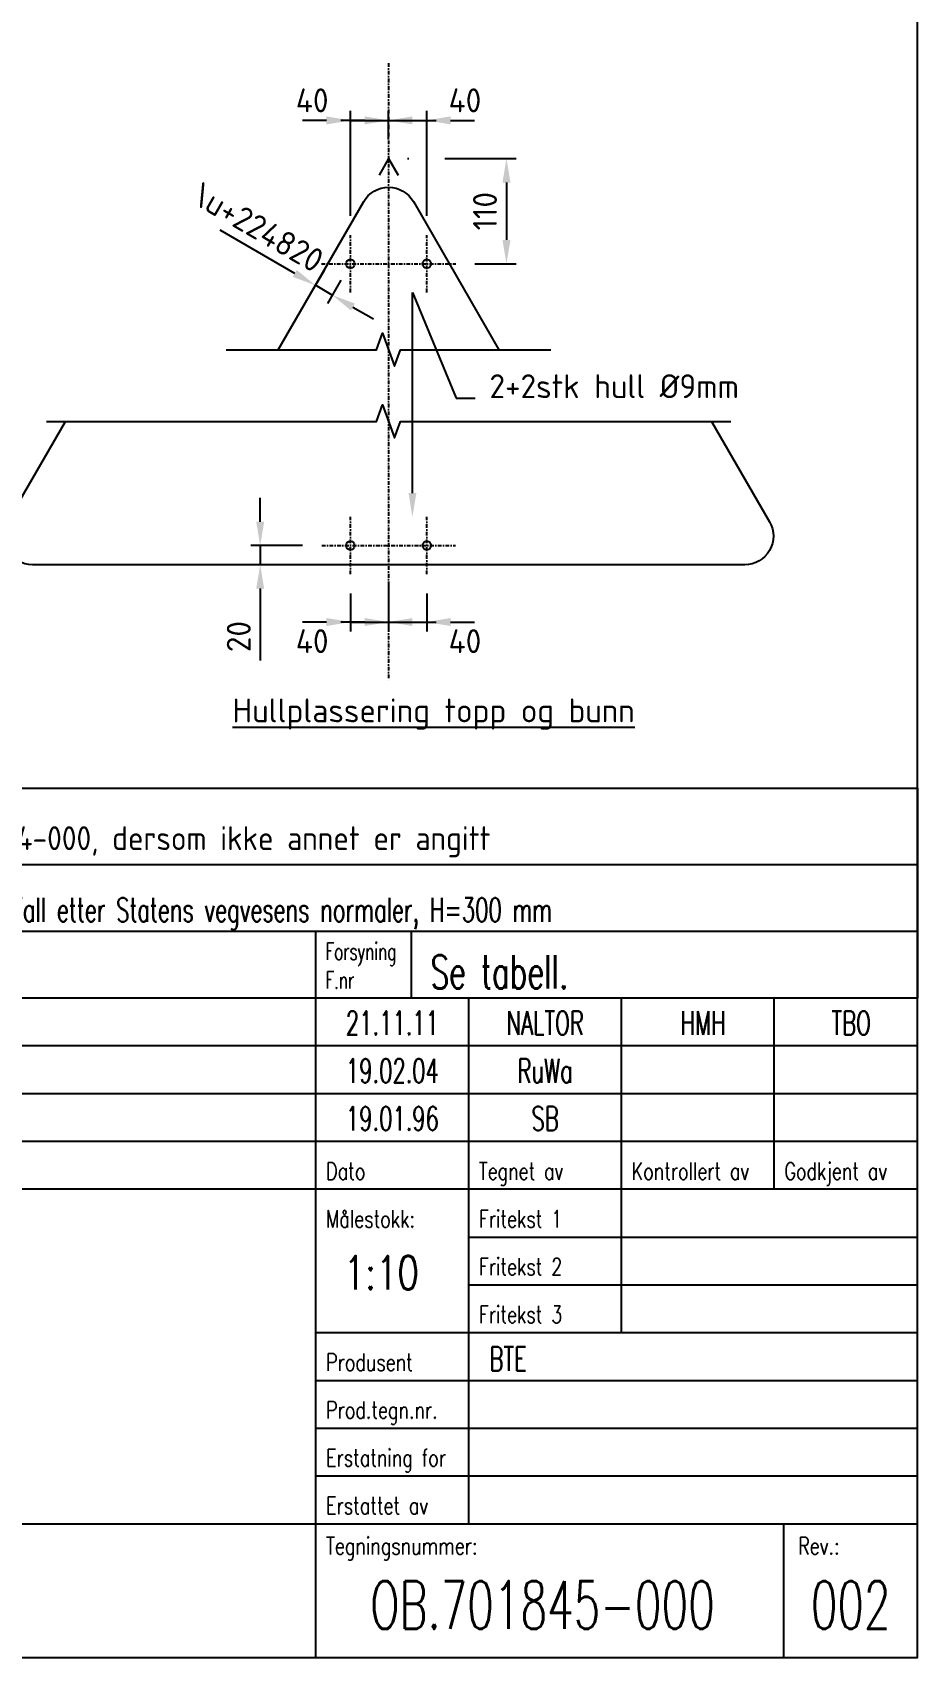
# Model space of a CAD drawing. Header units: millimetres. Extents: x 0 to 1800, y 0 to 2770.
# Drawn here: x 873 to 1800, y 0 to 1701 of the extents above; entities that cross this region are included whole.
import ezdxf
from ezdxf import colors
from ezdxf.entities.mleader import LeaderData, LeaderLine
from ezdxf.enums import TextEntityAlignment as Align
from ezdxf.math import Vec2, Vec3

# ---------------------------------------------------------------- set-up
doc = ezdxf.new("R2010")
doc.units = ezdxf.units.MM
doc.linetypes.add('DASHDOT', pattern=[8, 4, -2, 0, -2])
for name, color, linetype in [('DIM-ISO_1-10', 4, 'Continuous'), ('RAMME', 7, 'Continuous'), ('Senterlinjer', 4, 'DASHDOT'), ('Skilt', 7, 'Continuous'), ('Skilt-kontur', 4, 'Continuous'), ('Snittlinje', 8, 'Continuous'), ('Tekst', 2, 'Continuous'), ('TITT-018', 4, 'Continuous'), ('TITT-050', 5, 'Continuous'), ('TITT-TEKST18', 4, 'Continuous'), ('TITT-TEKST25', 2, 'Continuous'), ('TITT-TEKST35', 7, 'Continuous'), ('TITT-TEKST50', 5, 'Continuous')]:
    doc.layers.add(name, color=color, linetype=linetype)
doc.styles.add('ISO', font='isocp2.shx')
doc.styles.add('ISO25', font='ISO3098.shx')
doc.styles.add('ISO35', font='ISO3098.shx')
doc.styles.add('TITTEL', font='romans.shx', dxfattribs={"width": 0.65})
doc.dimstyles.new('DIM-ISO_1-10', dxfattribs={"dimscale": 10, "dimtxt": 2.5, "dimasz": 2.5, "dimexe": 1, "dimexo": 2, "dimgap": 1, "dimtad": 1, "dimdec": 0, "dimdsep": 46, "dimtxsty": 'ISO25', "dimcen": 0, "dimclrd": 256, "dimclre": 256, "dimclrt": 2, "dimadec": 0, "dimazin": 0, "dimtp": 0.1, "dimtm": 0.1, "dimtfac": 0.71, "dimtdec": 0, "dimtmove": 0, "dimatfit": 3, "dimfxl": 1, "dimtzin": 0, "dimarcsym": 0})

# ---------------------------------------------------------------- blocks, each defined once
blk = doc.blocks.new('Revisjonslinje V00')
at = {"layer": 'TITT-018'}
blk.add_line((170, 5), (0, 5), dxfattribs=at)
at = {"layer": 'TITT-050'}
for p, q in [((0, 0), (0, 5)), ((8, 0), (8, 5)), ((107, 0), (107, 5)), ((123, 0), (123, 5)), ((139, 0), (139, 5)), ((155, 0), (155, 5))]:
    blk.add_line(p, q, dxfattribs=at)
at = {"layer": 'TITT-TEKST25', "style": 'TITTEL', "width": 0.65}
for tag, p in [('2A', (4, 1.16)), ('2C', (115, 1.16)), ('2D', (131, 1.16)), ('2E', (147, 1.16)), ('2F', (162.5, 1.16))]:
    blk.add_attdef(tag, text='', height=2.5, dxfattribs=at).set_placement(p, align=Align.CENTER)
blk.add_attdef('2B', (9.06, 1.16), '', height=2.5, dxfattribs=at)
blk = doc.blocks.new('TITF_JBV00')
at = {"layer": 'TITT-018'}
for p, q in [((0, 59), (-170, 59)), ((0, 54), (-170, 54)), ((-47, 44), (0, 44)), ((-47, 39), (0, 39)), ((-47, 34), (0, 34)), ((-63, 29), (0, 29)), ((-63, 24), (0, 24)), ((-63, 19), (0, 19))]:
    blk.add_line(p, q, dxfattribs=at)
at = {"layer": 'TITT-050'}
for p, q in [((-63, 0), (-63, 59)), ((-47, 14), (-47, 59)), ((-31, 34), (-31, 59)), ((-15, 49), (-15, 59)), ((0, 49), (-170, 49)), ((-63, 34), (0, 34)), ((-170, 14), (0, 14)), ((-14, 0), (-14, 14))]:
    blk.add_line(p, q, dxfattribs=at)
at = {"layer": 'TITT-TEKST18', "style": 'TITTEL', "width": 0.75}
for s, p in [('Dato', (-61.94, 50)), ('Tegnet av', (-45.94, 50)), ('Kontrollert av', (-29.94, 50)), ('Godkjent av', (-13.94, 50)), ('Målestokk:', (-61.94, 45)), ('Fritekst 1', (-45.94, 45)), ('Fritekst 2', (-45.94, 40)), ('Fritekst 3', (-45.94, 35)), ('Produsent', (-61.94, 30)), ('Prod.tegn.nr.', (-61.94, 25)), ('Erstatning for', (-61.94, 20)), ('Erstattet av', (-61.94, 15)), ('Tegningsnummer:', (-61.94, 10.78)), ('Rev.:', (-12.5, 10.78))]:
    blk.add_text(s, height=1.8, dxfattribs=at).set_placement(p)
at = {"layer": 'TITT-TEKST25', "style": 'TITTEL', "width": 0.65}
for tag, p in [('2A', (-166, 55.16)), ('2C', (-55, 55.16)), ('2D', (-39, 55.16)), ('2E', (-23, 55.16)), ('2F', (-7.5, 55.16))]:
    blk.add_attdef(tag, text='', height=2.5, dxfattribs=at).set_placement(p, align=Align.CENTER)
for tag, p in [('2B', (-160.94, 55.16)), ('3B', (-29.94, 45)), ('3C', (-29.94, 40)), ('3D', (-29.94, 35)), ('3E', (-45.94, 30)), ('3F', (-45.94, 25)), ('3G', (-45.94, 20)), ('3H', (-45.94, 15))]:
    blk.add_attdef(tag, p, '', height=2.5, dxfattribs=at)
at = {"layer": 'TITT-TEKST35', "style": 'TITTEL', "width": 0.75}
for tag, p in [('1A', (-165.44, 39.48)), ('1B', (-165.44, 33.47)), ('1C', (-165.44, 27.02)), ('1D', (-165.44, 20.19))]:
    blk.add_attdef(tag, p, '', height=3.5, dxfattribs=at)
blk.add_attdef('3A', text='', height=3.5, dxfattribs=at).set_placement((-56.16, 38.53), align=Align.CENTER)
at = {"layer": 'TITT-TEKST50', "style": 'TITTEL', "width": 0.65}
blk.add_attdef('4A', (-57.32, 3), '', height=5, dxfattribs=at)
blk.add_attdef('4B', text='', height=5, dxfattribs=at).set_placement((-7, 3), align=Align.CENTER)
blk = doc.blocks.new('Merknadsfelt')
at = {"layer": 'TITT-018'}
for p, q in [((0, 14), (170, 14)), ((10, 7), (10, 14)), ((29, 7), (29, 14)), ((0, 7), (107, 7)), ((10, 0), (10, 7)), ((117, 0), (117, 7))]:
    blk.add_line(p, q, dxfattribs=at)
at = {"layer": 'TITT-TEKST50'}
for p, q in [((19, 7), (19, 14)), ((107, 7), (170, 7))]:
    blk.add_line(p, q, dxfattribs=at)
blk.add_lwpolyline([(0, 22), (170, 22), (170, 0), (0, 0)], close=True, dxfattribs=at)
blk.add_lwpolyline([(107, 0), (107, 7)], dxfattribs=at)
at = {"layer": 'TITT-018', "style": 'ISO25'}
blk.add_text('MERKNADER: ', height=1.8, dxfattribs=at).set_placement((1, 19))
at = {"layer": 'TITT-TEKST18', "style": 'TITTEL', "width": 0.65}
for tag, p in [('REFLEKS', (1, 11)), ('FARGE', (20, 11)), ('KLASSE', (1, 8)), ('FORSIDE', (20, 8)), ('TYKKELSE', (1, 4)), ('FORSYNING', (108, 4)), ('MATERIALE', (1, 1)), ('F.NR', (108, 1))]:
    blk.add_attdef(tag, p, '', height=1.8, dxfattribs=at)
at = {"layer": 'TITT-TEKST25', "style": 'ISO'}
blk.add_text('Utføres i henhold til teknisk spesifikasjon: OB.800044-000, dersom ikke annet er angitt ', height=2.5, dxfattribs=at).set_placement((1, 15.5))
at = {"layer": 'TITT-TEKST25', "style": 'TITTEL', "width": 0.65}
for tag, p in [('KLASSE', (12, 8)), ('FORSIDE', (31, 8)), ('MATERIALE', (12, 1))]:
    blk.add_attdef(tag, p, '', height=2.5, dxfattribs=at)
at = {"layer": 'TITT-TEKST35', "style": 'TITTEL', "width": 0.65}
blk.add_attdef('F.NUMMER', (119, 1), '', height=3.5, dxfattribs=at)
blk = doc.blocks.new('Fri-merknad')
at = {"layer": 'TITT-018'}
blk.add_line((10, 0), (10, 7), dxfattribs=at)
at = {"layer": 'TITT-TEKST50'}
blk.add_lwpolyline([(0, 0), (0, 7)], dxfattribs=at)
at = {"layer": 'TITT-TEKST18', "style": 'TITTEL', "width": 0.65}
for tag, p in [('OVER', (1, 4)), ('NEDE', (1, 1))]:
    blk.add_attdef(tag, p, '', height=1.8, dxfattribs=at)
at = {"layer": 'TITT-TEKST25', "style": 'TITTEL', "width": 0.65}
blk.add_attdef('MERKNAD', (12, 1), '', height=2.5, dxfattribs=at)
blk = doc.blocks.new('*D11')
at = {"layer": 'Defpoints', "color": 0, "transparency": 16777216}
for p in [(1188.4, 1468.9), (1206, 1458.7), (1169.4, 1436.1)]:
    blk.add_point(p, dxfattribs=at)
at = {"layer": 'DIM-ISO_1-10', "lineweight": -2, "transparency": 16777216}
for p, q in [((1147.8, 1448.6), (1069.5, 1493.7)), ((1178.4, 1451.5), (1164.4, 1427.4)), ((1187.1, 1425.9), (1169.4, 1436.1)), ((1196, 1441.4), (1182.1, 1417.2)), ((1208.7, 1413.4), (1230.4, 1400.9))]:
    blk.add_line(p, q, dxfattribs=at)
at = {"layer": 'DIM-ISO_1-10', "transparency": 16777216}
for points in [[(1149.9, 1452.2), (1145.7, 1445), (1169.4, 1436.1)], [(1210.8, 1417), (1206.6, 1409.8), (1187.1, 1425.9)]]:
    blk.add_solid(points, dxfattribs=at)
at = {"layer": 'DIM-ISO_1-10', "color": 2, "transparency": 16777216, "insert": (1109.1, 1496.9), "char_height": 25, "attachment_point": 5, "rotation": 330, "style": 'ISO25'}
blk.add_mtext('\\u+224820', dxfattribs=at)
blk = doc.blocks.new('*D12')
at = {"layer": 'Defpoints', "color": 0, "transparency": 16777216}
for p in [(1246, 1568.7), (1316.4, 1458.7), (1369.5, 1458.7)]:
    blk.add_point(p, dxfattribs=at)
at = {"layer": 'DIM-ISO_1-10', "lineweight": -2, "transparency": 16777216}
for p, q in [((1266, 1568.7), (1267.3, 1568.7)), ((1304.8, 1568.7), (1379.5, 1568.7)), ((1369.5, 1543.7), (1369.5, 1483.7)), ((1336.4, 1458.7), (1379.5, 1458.7))]:
    blk.add_line(p, q, dxfattribs=at)
at = {"layer": 'DIM-ISO_1-10', "transparency": 16777216}
for points in [[(1365.3, 1543.7), (1373.7, 1543.7), (1369.5, 1568.7)], [(1365.3, 1483.7), (1373.7, 1483.7), (1369.5, 1458.7)]]:
    blk.add_solid(points, dxfattribs=at)
at = {"layer": 'DIM-ISO_1-10', "color": 2, "transparency": 16777216, "insert": (1347, 1513.7), "char_height": 25, "attachment_point": 5, "rotation": 90, "style": 'ISO25'}
blk.add_mtext('110', dxfattribs=at)
blk = doc.blocks.new('*D13')
at = {"layer": 'Defpoints', "color": 0, "transparency": 16777216}
for p in [(1246, 1143.7), (1206, 1133.7), (1246, 1083.7)]:
    blk.add_point(p, dxfattribs=at)
at = {"layer": 'DIM-ISO_1-10', "lineweight": -2, "transparency": 16777216}
for p, q in [((1246, 1123.7), (1246, 1073.7)), ((1206, 1113.7), (1206, 1073.7)), ((1181, 1083.7), (1156, 1083.7)), ((1206, 1083.7), (1246, 1083.7)), ((1271, 1083.7), (1296, 1083.7))]:
    blk.add_line(p, q, dxfattribs=at)
at = {"layer": 'DIM-ISO_1-10', "transparency": 16777216}
for points in [[(1181, 1087.9), (1181, 1079.5), (1206, 1083.7)], [(1271, 1087.9), (1271, 1079.5), (1246, 1083.7)]]:
    blk.add_solid(points, dxfattribs=at)
at = {"layer": 'DIM-ISO_1-10', "color": 2, "transparency": 16777216, "insert": (1166, 1063.7), "char_height": 25, "attachment_point": 5, "style": 'ISO25'}
blk.add_mtext('40', dxfattribs=at)
blk = doc.blocks.new('*D14')
at = {"layer": 'Defpoints', "color": 0, "transparency": 16777216}
for p in [(1246, 1143.7), (1286, 1133.7), (1286, 1083.7)]:
    blk.add_point(p, dxfattribs=at)
at = {"layer": 'DIM-ISO_1-10', "lineweight": -2, "transparency": 16777216}
for p, q in [((1246, 1123.7), (1246, 1073.7)), ((1286, 1113.7), (1286, 1073.7)), ((1221, 1083.7), (1196, 1083.7)), ((1246, 1083.7), (1286, 1083.7)), ((1311, 1083.7), (1336, 1083.7))]:
    blk.add_line(p, q, dxfattribs=at)
at = {"layer": 'DIM-ISO_1-10', "transparency": 16777216}
for points in [[(1221, 1087.9), (1221, 1079.5), (1246, 1083.7)], [(1311, 1087.9), (1311, 1079.5), (1286, 1083.7)]]:
    blk.add_solid(points, dxfattribs=at)
at = {"layer": 'DIM-ISO_1-10', "color": 2, "transparency": 16777216, "insert": (1326, 1063.7), "char_height": 25, "attachment_point": 5, "style": 'ISO25'}
blk.add_mtext('40', dxfattribs=at)
blk = doc.blocks.new('*D15')
at = {"layer": 'Defpoints', "color": 0, "transparency": 16777216}
for p in [(1246, 1608.7), (1246, 1568.7), (1206, 1488.7)]:
    blk.add_point(p, dxfattribs=at)
at = {"layer": 'DIM-ISO_1-10', "lineweight": -2, "transparency": 16777216}
for p, q in [((1206, 1508.7), (1206, 1618.7)), ((1246, 1588.7), (1246, 1618.7)), ((1181, 1608.7), (1156, 1608.7)), ((1206, 1608.7), (1246, 1608.7)), ((1271, 1608.7), (1296, 1608.7))]:
    blk.add_line(p, q, dxfattribs=at)
at = {"layer": 'DIM-ISO_1-10', "transparency": 16777216}
for points in [[(1181, 1612.9), (1181, 1604.5), (1206, 1608.7)], [(1271, 1612.9), (1271, 1604.5), (1246, 1608.7)]]:
    blk.add_solid(points, dxfattribs=at)
at = {"layer": 'DIM-ISO_1-10', "color": 2, "transparency": 16777216, "insert": (1166, 1629.7), "char_height": 25, "attachment_point": 5, "style": 'ISO25'}
blk.add_mtext('40', dxfattribs=at)
blk = doc.blocks.new('*D16')
at = {"layer": 'Defpoints', "color": 0, "transparency": 16777216}
for p in [(1286, 1608.7), (1246, 1568.7), (1286, 1488.7)]:
    blk.add_point(p, dxfattribs=at)
at = {"layer": 'DIM-ISO_1-10', "lineweight": -2, "transparency": 16777216}
for p, q in [((1246, 1588.7), (1246, 1618.7)), ((1286, 1508.7), (1286, 1618.7)), ((1221, 1608.7), (1196, 1608.7)), ((1246, 1608.7), (1286, 1608.7)), ((1311, 1608.7), (1336, 1608.7))]:
    blk.add_line(p, q, dxfattribs=at)
at = {"layer": 'DIM-ISO_1-10', "transparency": 16777216}
for points in [[(1221, 1612.9), (1221, 1604.5), (1246, 1608.7)], [(1311, 1612.9), (1311, 1604.5), (1286, 1608.7)]]:
    blk.add_solid(points, dxfattribs=at)
at = {"layer": 'DIM-ISO_1-10', "color": 2, "transparency": 16777216, "insert": (1326, 1629.7), "char_height": 25, "attachment_point": 5, "style": 'ISO25'}
blk.add_mtext('40', dxfattribs=at)
blk = doc.blocks.new('*D17')
at = {"layer": 'Defpoints', "color": 0, "transparency": 16777216}
for p in [(1176, 1163.7), (1111.6, 1143.7), (1206, 1143.7)]:
    blk.add_point(p, dxfattribs=at)
at = {"layer": 'DIM-ISO_1-10', "lineweight": -2, "transparency": 16777216}
for p, q in [((1111.6, 1188.7), (1111.6, 1213.7)), ((1156, 1163.7), (1101.6, 1163.7)), ((1111.6, 1163.7), (1111.6, 1143.7)), ((1186, 1143.7), (1101.6, 1143.7)), ((1111.6, 1118.7), (1111.6, 1043.3))]:
    blk.add_line(p, q, dxfattribs=at)
at = {"layer": 'DIM-ISO_1-10', "transparency": 16777216}
for points in [[(1107.4, 1188.7), (1115.7, 1188.7), (1111.6, 1163.7)], [(1107.4, 1118.7), (1115.7, 1118.7), (1111.6, 1143.7)]]:
    blk.add_solid(points, dxfattribs=at)
at = {"layer": 'DIM-ISO_1-10', "color": 2, "transparency": 16777216, "insert": (1089.1, 1068.5), "char_height": 25, "attachment_point": 5, "rotation": 90, "style": 'ISO25'}
blk.add_mtext('20', dxfattribs=at)

msp = doc.modelspace()

# ---------------------------------------------------------------- linework, layer by layer
at = {"layer": 'DIM-ISO_1-10'}
for q in [(1236, 1551.4), (1256, 1551.4)]:
    msp.add_line((1246, 1568.7), q, dxfattribs=at)
at = {"layer": 'RAMME'}
msp.add_lwpolyline([(0, 0), (1800, 0), (1800, 2770), (0, 2770)], close=True, dxfattribs=at)
at = {"layer": 'Senterlinjer'}
for p, q in [((1246, 1668.7), (1246, 1021.3)), ((1206, 1428.7), (1206, 1488.7)), ((1286, 1428.7), (1286, 1488.7)), ((1175.6, 1458.7), (1316.4, 1458.7)), ((1206, 1133.7), (1206, 1193.7)), ((1286, 1133.7), (1286, 1193.7)), ((1176, 1163.7), (1316, 1163.7))]:
    msp.add_line(p, q, dxfattribs=at)
at = {"layer": 'Skilt'}
for points in [[(1130.5, 1368.7), (1220, 1523.7, -0.57735), (1272, 1523.7), (1361.5, 1368.7)], [(1584.4, 1293.7), (1645, 1188.7, -0.57735), (1619, 1143.7), (873, 1143.7, -0.57735), (847, 1188.7), (907.6, 1293.7)]]:
    msp.add_lwpolyline(points, format="xyb", dxfattribs=at)
at = {"layer": 'Skilt-kontur'}
for centre in [(1206, 1458.7), (1286, 1458.7), (1206, 1163.7), (1286, 1163.7)]:
    msp.add_circle(centre, 4.5, dxfattribs=at)
at = {"layer": 'Snittlinje', "linetype": 'Continuous'}
for points in [[(1076, 1368.7), (1233.5, 1368.7), (1239.8, 1385.9), (1252.3, 1351.5), (1258.5, 1368.7), (1416, 1368.7)], [(887.6, 1293.7), (1233.5, 1293.7), (1239.8, 1310.9), (1252.3, 1276.5), (1258.5, 1293.7), (1604.4, 1293.7)]]:
    msp.add_lwpolyline(points, dxfattribs=at)

# ---------------------------------------------------------------- block references
at = {"layer": 'RAMME'}
ref = msp.add_blockref('Merknadsfelt', (100, 690), dxfattribs=dict(at, xscale=10, yscale=10, zscale=10))
ref.add_attrib('KLASSE', '3', (220, 770), dxfattribs={"layer": 'TITT-TEKST25', "height": 25, "style": 'TITTEL', "width": 0.65})
ref.add_attrib('FORSIDE', 'Gul', (410, 770), dxfattribs={"layer": 'TITT-TEKST25', "height": 25, "style": 'TITTEL', "width": 0.65})
ref.add_attrib('MATERIALE', '3 mm aluminium', (220, 700), dxfattribs={"layer": 'TITT-TEKST25', "height": 25, "style": 'TITTEL', "width": 0.65})
ref.add_attrib('KLASSE', 'klasse', (110, 770), dxfattribs={"layer": 'TITT-TEKST18', "height": 18, "style": 'TITTEL', "width": 0.65})
ref.add_attrib('REFLEKS', 'Refleks', (110, 800), dxfattribs={"layer": 'TITT-TEKST18', "height": 18, "style": 'TITTEL', "width": 0.65})
ref.add_attrib('FORSIDE', 'forside', (300, 770), dxfattribs={"layer": 'TITT-TEKST18', "height": 18, "style": 'TITTEL', "width": 0.65})
ref.add_attrib('FARGE', 'Farge', (300, 800), dxfattribs={"layer": 'TITT-TEKST18', "height": 18, "style": 'TITTEL', "width": 0.65})
ref.add_attrib('TYKKELSE', 'Tykkelse,', (110, 730), dxfattribs={"layer": 'TITT-TEKST18', "height": 18, "style": 'TITTEL', "width": 0.65})
ref.add_attrib('MATERIALE', 'materiale', (110, 700), dxfattribs={"layer": 'TITT-TEKST18', "height": 18, "style": 'TITTEL', "width": 0.65})
ref.add_attrib('FORSYNING', 'Forsyning', (1180, 730), dxfattribs={"layer": 'TITT-TEKST18', "height": 18, "style": 'TITTEL', "width": 0.65})
ref.add_attrib('F.NR', 'F.nr', (1180, 700), dxfattribs={"layer": 'TITT-TEKST18', "height": 18, "style": 'TITTEL', "width": 0.65})
ref.add_attrib('F.NUMMER', 'Se tabell.', (1290, 700), dxfattribs={"layer": 'TITT-TEKST35', "height": 35, "style": 'TITTEL', "width": 0.65})
at = {"layer": 'RAMME', "xscale": 10, "yscale": 10, "zscale": 10}
msp.add_blockref('Fri-merknad', (530, 760), dxfattribs=at).add_auto_attribs({'NEDE': 'Symbol', 'MERKNAD': 'Sort kant og tall. Tall etter Statens vegvesens normaler, H=300 mm'})
at = {"layer": 'RAMME', "ltscale": 5, "xscale": 10, "yscale": 10, "zscale": 10}
for p, values in [((100, 640), {'2A': '002', '2B': 'Oppdatert tegning og nytt merknadsfelt', '2C': '21.11.11', '2D': 'NALTOR', '2E': ' HMH', '2F': ' TBO'}), ((100, 590), {'2A': '001', '2B': 'Div. endr. under Utførelse. Tallendr. i skiltet.', '2C': '19.02.04', '2D': 'RuWa'})]:
    msp.add_blockref('Revisjonslinje V00', p, dxfattribs=at).add_auto_attribs(values)
at = {"layer": 'RAMME', "ltscale": 5}
ref = msp.add_blockref('TITF_JBV00', (1800, 0), dxfattribs=dict(at, xscale=10, yscale=10, zscale=10))
ref.add_attrib('2C', '19.01.96', dxfattribs={"layer": 'TITT-TEKST25', "height": 25, "style": 'TITTEL', "width": 0.65}).set_placement((1250, 551.6), align=Align.CENTER)
ref.add_attrib('2D', 'SB', dxfattribs={"layer": 'TITT-TEKST25', "height": 25, "style": 'TITTEL', "width": 0.65}).set_placement((1410, 551.6), align=Align.CENTER)
ref.add_attrib('3A', '1:10', dxfattribs={"layer": 'TITT-TEKST35', "height": 35, "style": 'TITTEL', "width": 0.75}).set_placement((1238.4, 385.3), align=Align.CENTER)
ref.add_attrib('3E', ' BTE', (1340.6, 300), dxfattribs={"layer": 'TITT-TEKST25', "height": 25, "style": 'TITTEL', "width": 0.65})
ref.add_attrib('4A', 'OB.701845-000', (1226.8, 30), dxfattribs={"layer": 'TITT-TEKST50', "height": 50, "style": 'TITTEL', "width": 0.65})
ref.add_attrib('4B', '002', dxfattribs={"layer": 'TITT-TEKST50', "height": 50, "style": 'TITTEL', "width": 0.65}).set_placement((1730, 30), align=Align.CENTER)

# ---------------------------------------------------------------- texts
at = {"layer": 'Tekst', "insert": (1082.5, 1003.7), "char_height": 25, "attachment_point": 1, "style": 'ISO35'}
msp.add_mtext_dynamic_manual_height_columns('{\\LHullplassering topp og bunn}', width=698.575, gutter_width=1.25, heights=[0], dxfattribs=at)

# ---------------------------------------------------------------- dimensions: what is measured, and where the dimension line sits
at = {"layer": 'DIM-ISO_1-10'}
for base, p1, p2, picture, middle in [((1246, 1608.7), (1206, 1488.7), (1246, 1568.7), '*D15', (1166, 1629.7)), ((1286, 1608.7), (1246, 1568.7), (1286, 1488.7), '*D16', (1326, 1629.7)), ((1246, 1083.7), (1206, 1133.7), (1246, 1143.7), '*D13', (1166, 1063.7)), ((1286, 1083.7), (1246, 1143.7), (1286, 1133.7), '*D14', (1326, 1063.7))]:
    dim = msp.add_linear_dim(base=base, p1=p1, p2=p2, dimstyle='DIM-ISO_1-10', override={"dimtmove": 2}, dxfattribs=at)
    dim.commit()
    dim.dimension.update_dxf_attribs({"geometry": picture, "text_midpoint": middle, "dimtype": 160})
for base, p1, p2, picture, middle in [((1369.5, 1458.7), (1246, 1568.7), (1316.4, 1458.7), '*D12', (1347, 1513.7)), ((1111.6, 1143.7), (1176, 1163.7), (1206, 1143.7), '*D17', (1089.1, 1068.5))]:
    dim = msp.add_linear_dim(base=base, p1=p1, p2=p2, angle=270, dimstyle='DIM-ISO_1-10', dxfattribs=at)
    dim.commit()
    dim.dimension.update_dxf_attribs({"geometry": picture, "text_midpoint": middle})
dim = msp.add_aligned_dim(p1=(1206, 1458.7), p2=(1188.4, 1468.9), distance=37.9, dimstyle='DIM-ISO_1-10', override={"dimpost": '\\u+2248<>'}, dxfattribs=at)
dim.commit()
dim.dimension.update_dxf_attribs({"geometry": '*D11', "text_midpoint": (1109.1, 1496.9)})

# ---------------------------------------------------------------- leaders
ml = msp.add_multileader_mtext('Standard', dxfattribs=at)
ml.set_content('2+2stk hull %%C9mm', color=2, style='ISO25')
ml.set_leader_properties()
ml.build(insert=Vec2(0, 0))
ml.multileader.update_dxf_attribs({"text_left_attachment_type": 7, "text_right_attachment_type": 7, "dogleg_length": 2, "arrow_head_size": 25, "scale": 10})
ctx = ml.context
ctx.base_point, ctx.scale, ctx.char_height, ctx.arrow_head_size, ctx.landing_gap_size, ctx.plane_origin = Vec3(1336.7, 1318), 10, 25, 25, 15, Vec3(1247.3, 1246.5)
ctx.left_attachment, ctx.right_attachment = 7, 7
notes = []
notes.append((ctx, [(0, (1, 1, 0), (1316.7, 1318), (1, 0), 20, [(1, [(1271, 1193.7), (1271, 1428.7)], 0, [])])]))
ctx.mtext.insert, ctx.mtext.flow_direction = Vec3(1351.7, 1343), 5
for ctx, leaders in notes:
    for number, flags, end, landing, length, lines in leaders:
        leader = LeaderData()
        leader.index, (leader.has_last_leader_line, leader.has_dogleg_vector, leader.attachment_direction) = number, flags
        leader.last_leader_point, leader.dogleg_vector, leader.dogleg_length = Vec3(end), Vec3(landing), length
        for number, points, colour, breaks in lines:
            line = LeaderLine()
            line.index, line.vertices, line.color, line.breaks = number, Vec3.list(points), colors.encode_raw_color(colour), breaks
            leader.lines.append(line)
        ctx.leaders.append(leader)

doc.saveas('drawing.dxf')
